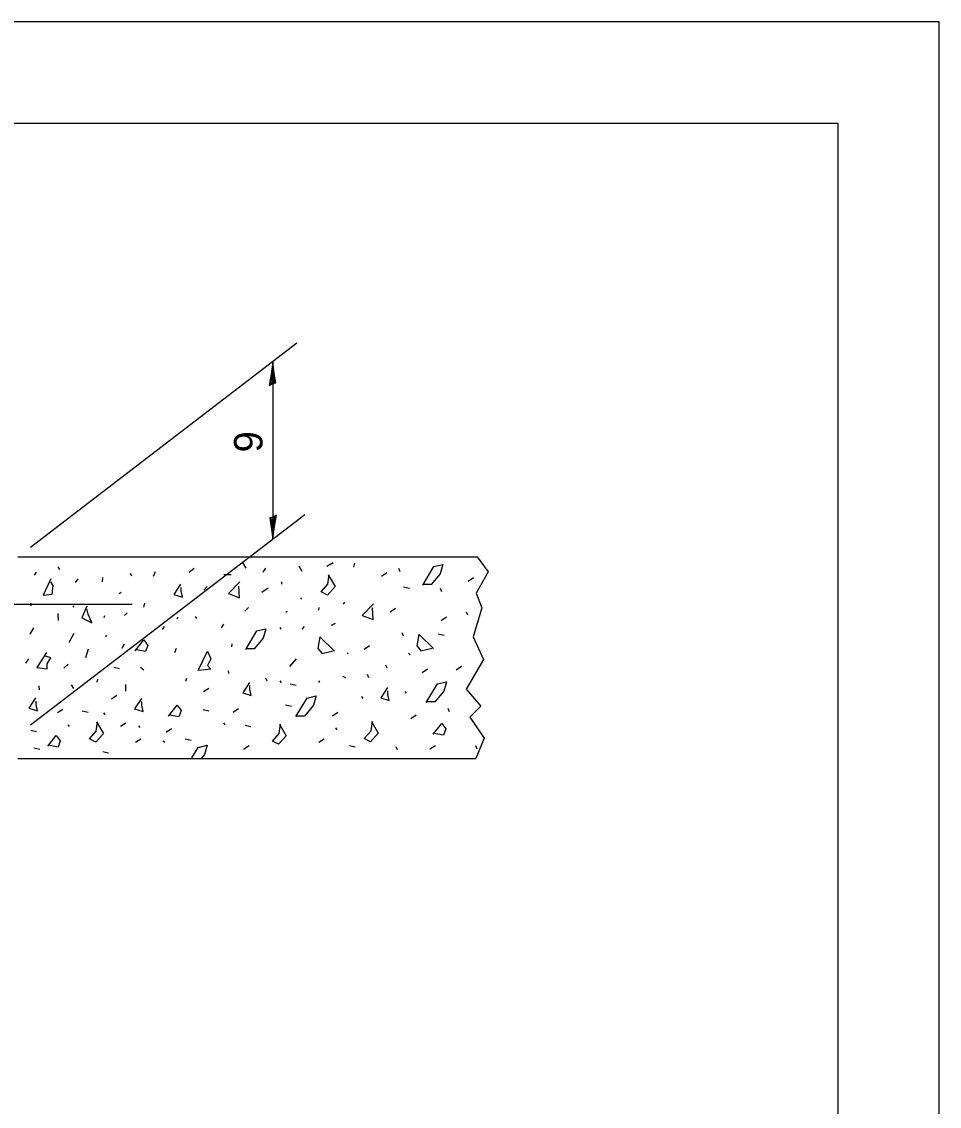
# Model space of a CAD drawing. Extents: x -0.02 to 2.83, y -0.07 to 1.83.
# Drawn here: x 2.4568 to 2.8333, y 1.3887 to 1.8333 of the extents above; entities that cross this region are included whole.
import ezdxf

# ---------------------------------------------------------------- set-up
doc = ezdxf.new("R2010")
doc.units = 0
for name, color, linetype in [('RD_Pr_Roadway_Dimensions', 7, 'Continuous'), ('SH_General_Details', 7, 'Continuous'), ('SH_Printer_Plotting_Border', 7, 'Continuous')]:
    doc.layers.add(name, color=color, linetype=linetype)

msp = doc.modelspace()

# ---------------------------------------------------------------- linework, layer by layer
at = {"layer": 'RD_Pr_Roadway_Dimensions'}
for p, q in [((2.46046, 1.61793), (2.56977, 1.70168)), ((2.55983, 1.69407), (2.55983, 1.62117)), ((2.46044, 1.54501), (2.57301, 1.63127))]:
    msp.add_line(p, q, dxfattribs=at)
for points in [[(2.5597, 1.68503), (2.56105, 1.68533), (2.56047, 1.68916), (2.55983, 1.69407), (2.55911, 1.68882), (2.55831, 1.68423), (2.5597, 1.68503), (2.56059, 1.68544), (2.55982, 1.69077), (2.5588, 1.68494), (2.55995, 1.6858), (2.55979, 1.68825), (2.55944, 1.68589)], [(2.55996, 1.63021), (2.55862, 1.62991), (2.5592, 1.62609), (2.55983, 1.62117), (2.56055, 1.62642), (2.56136, 1.63101), (2.55996, 1.63021), (2.55907, 1.62981), (2.55984, 1.62447), (2.56086, 1.6303), (2.55972, 1.62944), (2.55987, 1.62699), (2.56023, 1.62935)]]:
    msp.add_lwpolyline(points, dxfattribs=at)
at = {"layer": 'SH_General_Details'}
for p, q in [((2.83333, 1.83333), (-0.00001, 1.83333)), ((2.83333, 0), (2.83333, 1.83333)), ((2.45517, 1.61387), (2.64369, 1.61387)), ((2.47245, 1.60878), (2.47172, 1.60988)), ((2.54744, 1.61155), (2.54873, 1.60933)), ((2.57047, 1.61026), (2.57176, 1.60804)), ((2.58207, 1.61007), (2.58466, 1.61155)), ((2.59331, 1.61136), (2.59295, 1.60971)), ((2.64369, 1.61387), (2.64819, 1.60783)), ((2.46214, 1.60638), (2.46287, 1.60768)), ((2.48995, 1.60362), (2.49014, 1.60547)), ((2.50212, 1.6062), (2.50138, 1.60712)), ((2.51096, 1.60602), (2.51169, 1.60786)), ((2.52552, 1.60768), (2.52754, 1.60933)), ((2.54283, 1.60657), (2.5397, 1.60657)), ((2.55591, 1.60768), (2.55702, 1.60933)), ((2.6044, 1.60605), (2.60661, 1.60752)), ((2.61205, 1.60779), (2.6115, 1.60908)), ((2.64001, 1.60391), (2.64222, 1.60539)), ((2.64819, 1.60783), (2.64328, 1.59905)), ((2.47891, 1.60344), (2.48001, 1.60491)), ((2.53159, 1.6003), (2.53288, 1.60178)), ((2.55536, 1.59939), (2.55794, 1.60123)), ((2.56347, 1.60362), (2.56347, 1.6027)), ((2.61588, 1.60088), (2.61349, 1.60143)), ((2.62914, 1.5996), (2.62859, 1.60089)), ((2.49677, 1.59883), (2.49769, 1.59939)), ((2.57176, 1.59662), (2.57139, 1.59717)), ((2.64328, 1.59905), (2.64556, 1.59308)), ((2.42195, 1.59455), (2.50216, 1.59455)), ((2.46066, 1.59386), (2.46066, 1.59496)), ((2.47798, 1.59331), (2.47835, 1.59386)), ((2.50691, 1.59331), (2.50728, 1.59496)), ((2.54836, 1.59165), (2.54984, 1.59312)), ((2.57876, 1.59202), (2.57894, 1.59312)), ((2.58889, 1.59459), (2.58945, 1.59533)), ((2.60796, 1.59144), (2.61017, 1.59292)), ((2.64556, 1.59308), (2.64205, 1.58115)), ((2.4719, 1.58778), (2.47172, 1.59073)), ((2.49069, 1.58906), (2.49088, 1.58981)), ((2.49898, 1.58981), (2.50009, 1.59091)), ((2.52073, 1.58851), (2.52091, 1.58925)), ((2.52865, 1.5887), (2.52809, 1.58944)), ((2.56513, 1.59109), (2.56568, 1.59165)), ((2.62897, 1.58788), (2.63118, 1.58935)), ((2.63983, 1.58998), (2.63927, 1.59127)), ((2.46029, 1.58225), (2.46177, 1.58483)), ((2.51465, 1.5841), (2.51538, 1.58538)), ((2.53878, 1.58483), (2.5397, 1.5863)), ((2.56328, 1.58428), (2.56292, 1.58501)), ((2.57194, 1.58428), (2.57286, 1.58538)), ((2.58392, 1.58594), (2.58558, 1.58667)), ((2.47632, 1.57894), (2.47835, 1.58262)), ((2.49143, 1.58115), (2.49162, 1.58188)), ((2.61348, 1.58143), (2.61292, 1.58272)), ((2.63013, 1.58165), (2.62773, 1.5822)), ((2.64205, 1.58115), (2.64626, 1.57185)), ((2.48314, 1.57267), (2.48424, 1.57617)), ((2.49806, 1.57654), (2.49898, 1.5782)), ((2.51962, 1.5747), (2.52035, 1.57654)), ((2.54302, 1.57709), (2.5432, 1.5782)), ((2.59073, 1.57415), (2.59055, 1.57451)), ((2.59728, 1.57613), (2.59949, 1.5776)), ((2.61615, 1.5737), (2.61559, 1.57444)), ((2.45845, 1.57028), (2.45974, 1.57212)), ((2.47411, 1.56825), (2.47595, 1.56991)), ((2.56679, 1.56898), (2.56955, 1.57212)), ((2.64626, 1.57185), (2.63925, 1.55973)), ((2.49696, 1.56807), (2.49456, 1.56862)), ((2.50691, 1.56751), (2.50562, 1.56862)), ((2.54154, 1.56715), (2.54173, 1.56604)), ((2.59923, 1.56433), (2.59868, 1.56562)), ((2.60671, 1.56825), (2.60616, 1.56954)), ((2.62114, 1.56651), (2.62335, 1.56798)), ((2.63502, 1.56758), (2.63723, 1.56905)), ((2.46416, 1.5594), (2.46398, 1.56107)), ((2.47816, 1.55996), (2.47724, 1.56143)), ((2.48775, 1.56254), (2.48812, 1.56382)), ((2.49954, 1.55885), (2.49954, 1.56162)), ((2.52423, 1.56291), (2.52459, 1.5642)), ((2.55758, 1.56291), (2.55702, 1.5642)), ((2.56345, 1.5623), (2.5629, 1.56304)), ((2.56938, 1.56114), (2.56698, 1.56169)), ((2.57876, 1.56235), (2.57913, 1.56309)), ((2.58982, 1.56438), (2.58853, 1.56493)), ((2.49361, 1.55568), (2.49582, 1.55715)), ((2.53141, 1.55867), (2.53362, 1.56014)), ((2.59692, 1.55589), (2.59637, 1.55663)), ((2.61472, 1.55802), (2.61417, 1.55877)), ((2.63925, 1.55973), (2.64521, 1.55271)), ((2.56751, 1.55253), (2.56511, 1.55308)), ((2.64521, 1.55271), (2.64065, 1.54815)), ((2.47153, 1.55006), (2.47374, 1.55153)), ((2.48405, 1.55009), (2.48165, 1.55064)), ((2.49104, 1.54919), (2.49048, 1.54994)), ((2.53364, 1.55066), (2.53124, 1.55121)), ((2.54357, 1.55025), (2.54578, 1.55172)), ((2.58437, 1.54875), (2.58657, 1.55022)), ((2.61651, 1.54763), (2.61872, 1.5491)), ((2.63235, 1.55044), (2.63179, 1.55173)), ((2.64065, 1.54815), (2.64661, 1.53955)), ((2.47644, 1.54433), (2.47588, 1.54507)), ((2.49736, 1.54444), (2.49956, 1.54592)), ((2.50544, 1.54395), (2.50489, 1.54469)), ((2.51607, 1.54201), (2.51827, 1.54348)), ((2.54025, 1.54507), (2.53969, 1.54582)), ((2.55085, 1.54429), (2.54846, 1.54484)), ((2.58628, 1.54302), (2.58573, 1.54376)), ((2.4629, 1.54223), (2.46051, 1.54278)), ((2.50353, 1.53789), (2.50574, 1.53936)), ((2.52634, 1.53867), (2.52394, 1.53922)), ((2.57875, 1.53789), (2.58096, 1.53936)), ((2.64661, 1.53955), (2.64313, 1.53124)), ((2.46421, 1.53493), (2.46182, 1.53548)), ((2.51555, 1.53777), (2.51499, 1.53852)), ((2.52657, 1.53148), (2.5292, 1.5358)), ((2.5292, 1.5358), (2.53288, 1.53672)), ((2.53288, 1.53672), (2.53178, 1.53285)), ((2.54788, 1.53508), (2.55009, 1.53655)), ((2.5937, 1.53587), (2.59131, 1.53642)), ((2.61098, 1.53476), (2.61043, 1.53605)), ((2.62434, 1.53516), (2.62655, 1.53663)), ((2.64374, 1.53512), (2.64319, 1.53641)), ((2.45517, 1.53124), (2.64313, 1.53124)), ((2.49247, 1.53343), (2.49007, 1.53398)), ((2.53178, 1.53285), (2.53056, 1.5314))]:
    msp.add_line(p, q, dxfattribs=at)
msp.add_lwpolyline([(0.16666, 1.79167), (2.79166, 1.79167), (2.79166, 0.04167), (0.16666, 0.04167)], close=True, dxfattribs=at)
for points in [[(2.62137, 1.60235), (2.62597, 1.6099), (2.62965, 1.61082), (2.62855, 1.60696), (2.62486, 1.60253), (2.62155, 1.60253)], [(2.58263, 1.60657), (2.58539, 1.60178), (2.58226, 1.59828), (2.57968, 1.59957), (2.58245, 1.6027), (2.583, 1.60657)], [(2.46877, 1.60491), (2.46564, 1.59828), (2.46932, 1.59865), (2.46969, 1.60215), (2.46877, 1.60362)], [(2.52202, 1.6027), (2.51925, 1.59847), (2.52275, 1.59736), (2.5222, 1.59994), (2.5222, 1.60141)], [(2.54634, 1.60362), (2.54173, 1.59883), (2.54615, 1.59717), (2.54597, 1.60196)], [(2.48351, 1.59367), (2.48148, 1.58888), (2.48554, 1.58685), (2.48406, 1.59036), (2.48351, 1.59257)], [(2.60117, 1.59472), (2.59656, 1.58993), (2.60098, 1.58827), (2.6008, 1.59306)], [(2.54873, 1.57599), (2.55334, 1.58354), (2.55702, 1.58446), (2.55591, 1.58059), (2.55223, 1.57617), (2.54892, 1.57617)], [(2.5034, 1.57543), (2.50691, 1.57986), (2.50856, 1.57764), (2.50764, 1.57507), (2.50378, 1.5758)], [(2.58521, 1.57525), (2.57913, 1.58115), (2.57839, 1.57636), (2.58005, 1.57433), (2.58466, 1.57543)], [(2.6258, 1.57632), (2.61972, 1.58221), (2.61898, 1.57743), (2.62064, 1.5754), (2.62525, 1.5765)], [(2.46693, 1.5747), (2.46306, 1.56862), (2.4673, 1.56807), (2.4673, 1.57009), (2.46877, 1.57248), (2.46656, 1.57322)], [(2.5292, 1.56733), (2.53307, 1.57525), (2.53436, 1.57212), (2.53307, 1.56936), (2.53436, 1.56788), (2.52975, 1.56733)], [(2.55027, 1.56245), (2.5475, 1.55822), (2.551, 1.55711), (2.55045, 1.55968), (2.55045, 1.56116)], [(2.62279, 1.55426), (2.6274, 1.56181), (2.63108, 1.56273), (2.62997, 1.55886), (2.62629, 1.55444), (2.62298, 1.55444)], [(2.56932, 1.54847), (2.57392, 1.55602), (2.5776, 1.55694), (2.5765, 1.55307), (2.57281, 1.54865), (2.5695, 1.54865)], [(2.60689, 1.56031), (2.60411, 1.55608), (2.60762, 1.55497), (2.60707, 1.55755), (2.60707, 1.55902)], [(2.46251, 1.55608), (2.45974, 1.55185), (2.46324, 1.55074), (2.46269, 1.55332), (2.46269, 1.55479)], [(2.50592, 1.55589), (2.50315, 1.55166), (2.50666, 1.55055), (2.5061, 1.55313), (2.5061, 1.55461)], [(2.51706, 1.54866), (2.52057, 1.55308), (2.52222, 1.55087), (2.5213, 1.5483), (2.51744, 1.54903)], [(2.48757, 1.54628), (2.49033, 1.5415), (2.4872, 1.53799), (2.48462, 1.53929), (2.48739, 1.54241), (2.48794, 1.54628)], [(2.56261, 1.54535), (2.56537, 1.54056), (2.56224, 1.53706), (2.55966, 1.53835), (2.56242, 1.54148), (2.56297, 1.54535)], [(2.60035, 1.54642), (2.60311, 1.54163), (2.59998, 1.53813), (2.5974, 1.53942), (2.60017, 1.54255), (2.60072, 1.54642)], [(2.62566, 1.54118), (2.62916, 1.5456), (2.63082, 1.54339), (2.6299, 1.54082), (2.62603, 1.54155)], [(2.46748, 1.5363), (2.47098, 1.54073), (2.47264, 1.53852), (2.47172, 1.53594), (2.46785, 1.53667)]]:
    msp.add_lwpolyline(points, dxfattribs=at)
at = {"layer": 'SH_Printer_Plotting_Border'}
msp.add_lwpolyline([(-0.00001, 0), (2.83333, 0), (2.83333, 1.83333), (-0.00001, 1.83333)], close=True, dxfattribs=at)

# ---------------------------------------------------------------- texts
at = {"layer": 'RD_Pr_Roadway_Dimensions'}
msp.add_text('9', height=0.01167, rotation=90, dxfattribs=at).set_placement((2.5556, 1.65675))

doc.saveas('drawing.dxf')
